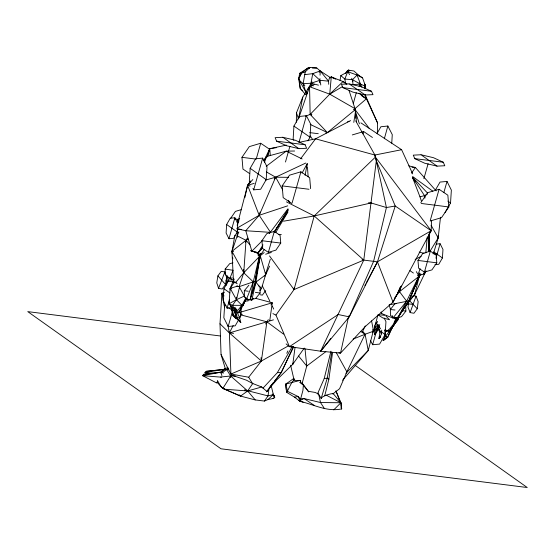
<?xml version="1.0" encoding="UTF-8"?>
<svg xmlns="http://www.w3.org/2000/svg" width="555" height="555" viewBox="0 0 555 555"><rect width="100%" height="100%" fill="white"/><g stroke="black" fill="none" stroke-linecap="round" stroke-linejoin="round"><path stroke-width="0.83" d="M429.286 251.588L429.39 232.621M230.152 289.939L230.165 288.343L234.023 279.116M428.682 235.375L428.828 251.54L429.022 235.313M230.63 377.698L230.658 375.992L226.606 369.436L224.449 368.929L220.224 372.884M296.328 122.273L296.481 112.831L302.759 97.125L305.021 93.656M428.855 251.533L429.202 234.321M377.331 133.859L377.573 122.96L364.996 94.475M233.752 280.691L233.794 279.005M319.971 78.588L319.52 82.792M320.062 75.189L320.179 70.936L316.78 68.001L312.34 67.974M431.492 220.404L431.179 230.741L393.03 302.093L365.405 326.402L340.52 353.098L320.658 351.211L289.426 346.639L286.109 343.92M233.523 282.328L231.969 251.332L237.179 235.833L237.339 230.838M237.609 222.513L237.693 220.016L239.691 218.386M397.845 316.829L397.72 320.103L389.992 330.329M381.583 333.326L381.708 330.114M364.919 88.856L365.148 84.832L364.364 83.819M307.914 140.901L310.023 137.196L310.793 124.306L306.395 115.718L299.402 116.46L293.921 126.089L293.151 138.979L293.886 140.408M391.754 143.204L392.267 134.615L387.862 126.027L380.876 126.762L377.081 133.436M360.396 86.566L360.542 84.124L357.052 75.078L347.916 71.741L340.819 75.619L340.055 80.364M225.49 369.172L221.056 354.534L219.995 323.794L221.903 293.304L224.345 292.561M226.6 285.284L227.182 275.974M226.648 224.504L226.1 233.01L228.972 238.733L233.579 238.324L237.228 232.011L237.776 223.505L234.904 217.782L230.29 218.198L226.648 224.504L237.228 232.011M233.648 279.637L228.91 280.06L223.922 288.704L223.172 300.352L227.106 308.192L231.837 307.768M241.252 307.678L240.697 316.274L239.42 318.48M252.962 188.416L253.684 189.865L260.67 189.241L266.192 179.681L267.017 166.791L262.668 158.119L255.689 158.744L250.159 168.304L249.334 181.194L250.062 182.637M370.449 340.388L372.62 344.724L379.606 344.1L385.128 334.54L385.954 321.65L384.143 318.036M434.94 264.624L438.783 264.277L442.425 257.971L442.973 249.459L440.101 243.735L436.258 244.082M445.013 212.558L450.535 202.998L451.361 190.108L447.011 181.436L440.032 182.061L435.356 190.15M237.519 222.583L237.693 220.016L237.228 222.555M253.392 298.264L251.783 300.179L250.118 299.589L246.344 299.693L239.143 286.664L243.756 272.748L246.011 240.294L247.377 238.088M333.291 393.627L333.104 393.509C329.261 393.863 323.378 395.958 321.241 397.97M231.921 307.671L229.021 303.793L230.165 288.343L234.501 282.141L236.215 282.356M419.171 275.398L424.075 273.941L424.284 271.423M425.803 252.962L427.26 236.943M260.593 253.427L255.91 282.127L251.783 300.179L250.444 299.54M294.386 379.231L294.046 379.814L296.037 380.681L300.2 380.39L300.692 381.167L300.123 382.575L303.377 385.225L302.905 390.512L299.984 401.3C313.707 404.463 327.242 412.164 341.665 408.882L340.888 402.75L335.935 390.817M260.059 255.258L260.24 253.593M433.413 253.614L438.186 237.935L440.497 217.269M259.9 254.225L253.274 281.885L250.118 299.589L255.161 281.434L260.344 253.448M234.779 309.503L232.531 305.312L236.423 299.7L236.728 297.168M408.674 301.594L408.001 307.102L410.11 312.59L413.954 313.256L417.284 308.726L418.151 301.642L416.042 296.162L412.962 295.621M293.72 346.75L289.426 346.639L275.967 315.087L294.025 289.571L294.24 287.858M298.895 142.413L315.552 138.826L374.909 155.025L376.325 160.825L395.243 206.016L377.456 261.828L349.234 316.85L320.658 351.211L363.775 260.094L376.325 160.825L374.909 155.025L355.7 120.851M417.887 278.638L418.949 276.043L419.261 273.539M365.273 88.779L365.585 86.33L365.148 84.832L364.857 86.497M394.848 297.584L399.51 291.659L400.058 287.414M295.031 347.499L292.776 364.26L276.73 379.904L270.639 386.8M324.772 395.618L328.872 379.197L332.598 352.286M268.308 319.68L266.899 321.803L261.37 361.027L248.675 377.227L230.915 374.042L221.056 354.534M269.758 320.679L272.283 302.773L255.786 298.396M353.799 122.405L355.477 111.708L354.999 108.648L349.053 90.534M217.893 275.87L216.769 282.918L218.538 288.357L222.166 288.995L225.531 284.472L226.648 277.417L224.879 271.978L221.251 271.339L217.893 275.87L225.531 284.472M246.198 298.465L243.145 305.354L232.531 305.312L229.021 303.793L229.555 300.456M331.786 352.224L327.242 378.128L321.137 398.608M259.671 254.239L255.161 281.434L261.454 288.676L259.844 290.591M316.78 68.001L309.843 67.474L305.264 71.852L303.127 83.645L303.62 85.283M305.09 175.394L307.22 163.635L302.052 173.091M232.247 253.836L231.969 251.332L234.904 235.251M419.74 272.928L418.623 277.077L420.995 274.135M296.481 112.831L298.5 118.839L302.759 97.125M305.708 94.683L300.193 88.37L298.659 78.748L299.735 73.295L307.602 68.251L309.843 67.474M306.353 167.804L307.22 163.635M245.504 242.681L246.011 240.294L248.161 239.038M398.428 316.766L397.72 320.103L393.106 325.625L394.334 324.474L396.409 318.237L394.334 324.474L389.346 331.862L387.661 331.3L393.488 324.196L396.013 317.918M419.934 273.601L414.717 294.372L405.629 306.27M424.075 273.941L424.679 271.464L424.075 273.941L424.873 273.074L425.227 271.423M394.383 317.814L396.693 318.709L397.526 318.237L408.966 300.886L419.289 276.147L419.837 273.622M348.373 317.543L340.52 353.098L338.834 352.716M244.838 197.67L247.606 185.266L250.437 180.958M260.899 253.51L259.747 256.979L259.976 255.966L264.201 252.574M399.988 313.894L408.966 300.886L418.949 276.043L419.531 273.532M294.039 378.295L285.853 384.025L285.381 386.016L286.769 392.364L294.414 397.096L299.984 401.3M229.021 303.793L236.423 299.7L239.545 287.081M317.495 393.897L324.224 378.517L330.953 351.197M372.544 329.746L373.189 331.349L368.242 350.489L342.532 380.265M372.412 332.681L373.626 331.467L377.927 314.824M237.165 225.247L247.606 185.266L252.816 179.57M261.454 288.676L266.351 272.227M308.767 391.934L302.225 383.13L306.742 366.029L305.014 348.845M267.753 156.094L269.751 148.684L286.408 145.105M378.184 324.717L374.75 334.721L377.476 330.718L379.211 326.985M375.409 157.1L431.179 230.741L377.456 261.828L363.775 260.094L294.025 289.571L314.206 215.95L375.409 157.1L375.048 156.33M299.096 141.99L306.395 115.718M353.271 103.625L356.275 92.789M363.012 133.928L363.671 131.542L372.454 137.48M384.331 138.764L387.862 126.027M228.972 238.733L234.904 217.782M256.209 159.125L260.704 143.252L269.466 149.177M253.684 189.865L262.668 158.119M227.106 308.192L229.583 299.423M238.574 319.951L235.174 325.834L228.188 326.458L232.233 312.174M285.478 162.011L289.932 146.277M268.377 252.365L274.309 231.414L280.088 235.327L280.747 243.083L275.897 250.138L268.377 252.365L262.591 248.46L261.932 240.703L266.788 233.641L274.309 231.414M292.166 202.755L300.921 171.8L309.683 177.725L310.613 188.638M372.62 344.724L376.443 331.231M377.338 328.06L378.239 324.883M423.881 178.661L428.099 163.76M430.333 220.231L439.088 189.283L447.85 195.2L448.849 206.959L441.502 217.65L430.104 221.029M443.868 192.543L447.011 181.436M424.415 272.103L430.347 251.151L436.133 255.064L436.792 262.82L431.936 269.876L424.415 272.103L418.63 268.197L417.971 260.441L422.827 253.378L430.347 251.151M435.994 258.241L440.101 243.735M419.878 274.503L408.966 300.886L389.152 304.827L390.567 309.78M345.689 83.763L344.801 79.032L348.394 70.117L353.896 70.998L359.217 75.709L362.54 77.832L365.585 86.33L364.795 88.717M264.936 276.203L270.32 259.234M259.546 255.342L258.075 252.948L251.873 251.186L245.768 230.734L259.192 215.291L260.156 212.072M397.963 292.409L399.51 291.659L401.265 285.957M267.045 156.912L269.751 148.684L276.494 147.644M380.98 312.215L381.791 313.651L392.926 318.036L397.526 318.237L408.452 301.518L414.717 294.372L415.258 292.735M250.118 299.589L255.91 282.127L265.692 274.732L269.612 266.129M238.178 222.985L238.99 220.592M264.555 162.192L266.476 156.552L286.234 151.14L294.629 151.016M298.5 118.839L309.558 86.712L314.213 84.617M394.445 323.752L396.346 318.258M366.536 282.37L377.456 261.828L393.03 302.093L393.606 300.484M410.11 312.59L416.042 296.162M385.718 334.984L383.144 340.638L387.973 336.975L392.066 327.894L390.644 328.733M418.408 273.511L420.163 268.786M218.538 288.357L224.879 271.978M225.899 275.682L229.888 278.471L233.058 270.285L225.163 269.078L225.226 274.454M246.344 299.693L253.274 281.885L255.161 281.434L260.323 255.98L258.054 255.55M398.996 316.988L397.72 320.103L396.159 320.679M237.089 312.465L238.712 312.812L243.145 305.354L246.045 298.403M265.803 158.113L266.476 156.552L263.646 160.853M237.034 228.147L259.192 215.291L275.634 177.205L305.798 163.031M373.189 331.349L365.072 334.221L346.889 371.843L339.591 388.729L332.82 393.994M237.776 237.394L237.179 235.833L238.872 231.969M289.426 346.639L338.189 314.519L349.234 316.85L373.584 261.377L386.419 207.535L376.325 160.825L376.678 163.399M424.873 273.074L425.907 270.743M293.505 362.692L292.776 364.26L304.258 348.082M286.789 353.299L287.892 350.947M293.172 347.201L281.406 372.329L274.586 381.035M245.789 298.916L242.826 305.139L243.145 305.354M263.979 160.783L269.751 148.684L270.285 155.58M414.717 294.372L425.81 271.222M281.295 372.273L293.491 347.055M362.29 332.084L365.259 325.945M416.312 271.638L418.949 276.043L406.628 301.192L397.526 318.237L396.187 317.786M393.03 302.093L396.874 294.372M397.637 292.825L400.71 286.644M418.852 276.237L419.407 276.126L418.852 276.237L419.407 276.126L408.452 301.518L405.469 306.242M388.236 335.504L392.066 327.894L385.621 336.191L383.144 340.638L387.973 336.975L384.754 336.295L384.296 334.665M385.059 331.196L385.801 329.719M300.588 82.841L298.659 78.748L301.531 73.121L307.602 68.251L309.184 68.161M231.928 375.416L230.915 374.042L229.388 332.924L233.169 325.501M379.37 326.069L374.75 334.721L374.424 325.931M364.919 285.416L365.731 283.889M245.74 298.118L241.904 305.278L238.712 312.812L238.074 312.382M306.443 94.461L305.895 92.241L311.986 81.883M298.659 78.748L301.531 73.121L305.264 71.852M262.959 388.188L277.34 372.676L292.103 346.785M271 304.979L272.283 302.773L240.475 312.208M265.616 324.009L266.899 321.803L273.462 319.84M275.745 232.469L287.983 211.927M262.973 244.859L258.075 252.948L250.381 250.666M376.332 323.461L377.58 321.407M274.239 232.046L288.239 209.179M429.73 251.72L438.186 237.935L438.173 235.341M381.549 334.131L378.905 338.425L379.8 333.666L378.996 329.392L380.425 328.609M374.785 325.841L377.476 330.718L374.549 329.309L377.58 324.391M268.266 389.471L266.941 391.476L261.724 386.988L252.421 383.401L246.51 380.217L232.476 375.381L230.658 375.992L222.86 388.417L240.565 396.097L255.21 399.919L264.423 401.064L267.947 399.572L273.129 398.476L274.704 397.477L273.171 393.766L271.388 386.53M288.232 210.192L274.253 232.052L287.622 211.83M256.257 252.019L260.038 256.008M428.848 234.356L431.179 230.741L395.243 206.016L386.419 207.535L371.073 202.957L368.499 202.755M379.78 324.606L378.392 326.742L377.116 330.378L374.549 329.309M307.741 89.494L309.558 86.712L329.739 94.156L354.999 108.648L356.456 121.822M221.48 377.185L202.651 375.693L221.931 371.933L203.532 374.348L202.651 375.693L216.492 382.881L217.726 381.826M274.26 179.293L275.634 177.205L288.51 177.336M394.175 324.536L389.346 331.862L389.062 331.619M345.453 73.565L347.166 71.012L348.394 70.117L349.789 70.86M345.938 373.258L368.242 350.489L365.072 334.221L362.935 331.515M376.006 330.107L378.35 326.624M261.363 253.815L264.27 249.563M411.498 173.174L415.383 167.478L436.154 190.906M252.858 383.359L247.662 390.963L240.565 396.097L222.86 388.417L216.908 382.208M249.695 173.632L242.958 169.074L241.959 157.322L249.306 146.624L260.704 143.252M230.575 218.441L235.424 211.379L241.439 209.596M291.937 203.553L283.175 197.629L282.176 185.876L289.53 175.179L300.921 171.8M420.836 202.637L427.697 192.654L439.088 189.283M286.769 392.364L291.854 382.36L294.136 379.759M264.423 401.064L268.044 395.909L269.029 388.285L270.861 386.551L270.778 385.975M287.885 208.895L269.341 233.586M265.706 290.612L262.342 295.142L260.163 294.754M319.153 72.303L320.179 70.936L329.635 77.09L328.56 81.176L328.72 84.304M300.623 158.772L315.552 138.826L350.635 120.602M266.601 391.927L281.406 372.329L277.34 372.676M358.988 86.157L360.542 84.124L365.585 86.33M346.327 72.788L348.394 70.117M262.793 246.899L258.075 252.948L262.591 247.905M405.705 305.056L405.885 311.091L401.515 316.676L395.146 318.535L390.512 315.58L390.332 309.544L394.709 303.96L396.298 303.495M269.3 387.702L273.532 382.367M320.658 351.211L330.725 338.536M236.791 311.653L241.904 305.278L236.423 299.7L230.165 288.343L237.512 286.137M235.785 282.356L243.756 272.748L259.976 255.966M225.163 269.078L229.721 263.639L232.975 262.869M258.72 285.998L260.052 286.928L260.122 293.075L255.571 298.507L249.056 300.054L244.401 296.8L244.332 290.66L248.883 285.221M380.55 336.524L378.905 338.425L380.744 336.913M330.142 78.13L331.286 76.916L343.046 81.557L346.896 83.951M251.873 251.186L262.716 240.259M333.777 409.861L340.888 402.75L333.104 393.509M220.925 372.384L224.449 368.929L227.918 367.556M216.492 382.881L217.657 381.757M220.286 372.87L224.449 368.929M267.947 399.572L273.206 394.64L273.948 395.618L272.894 393.897M354.999 108.648L366.404 98.79L364.899 94.412M353.334 109.446L355.027 109.252L355.165 109.737L327.394 132.583L325.882 132.936M392.219 315.559L392.926 318.036L406.628 301.192L399.51 291.659L419.289 276.147M236.791 285.915L239.143 286.664L253.274 281.885L243.756 272.748L231.969 251.332L246.011 240.294L249.993 244.852M375.069 324.557L377.074 322.975M266.22 166.306L286.234 151.14L302.128 158.952M298.569 356.012L306.742 366.029L325.834 351.669M222.493 372.481L228.077 368.659M336.184 391.573L340.992 403.943L340.888 402.75L339.75 401.473M273.129 398.476L274.704 397.477L273.261 394.709M385.094 331.335L386.578 330.44M342.608 86.504L329.739 94.156L310.141 114.427L305.486 116.189M388.514 329.982L384.969 332.07L385.621 336.191L384.955 334.873M288.586 345.744L261.37 361.027L230.915 374.042M286.096 385.295L285.853 384.025L300.2 380.39M303.377 385.225L308.289 391.289L315.212 392.461L317.613 393.627L318.487 393.148M427.385 194.09L424.492 195.644L419.969 196.81L412.622 177.725M415.147 259.476L421.196 256.237M347.492 121.885L349.039 121.156M236.423 299.7L244.665 295.919M329.732 77.61L331.286 76.916L335.837 79.198M353.153 339.098L365.072 334.221L360.715 331.439M254.204 183.365L247.606 185.266L259.192 215.291L287.691 205.836M259.865 256.132L260.323 255.98L265.692 274.732M265.637 254.204L271.36 252.463M352.3 134.927L363.671 131.542M228.577 368.846L226.606 369.436L228.757 369.831M219.995 323.794L229.388 332.924L266.899 321.803L283.536 334.131M265.741 180.049L275.634 177.205L282.668 189.865M261.724 386.988L247.662 390.963L224.595 389.221L221.174 386.904L217.338 380.439M229.888 278.471L232.33 277.888M371.073 202.957L314.206 215.95L283.536 221.195M374.909 155.025L401.612 149.711L412.698 173.895M224.608 307.637L221.903 293.304L223.596 293.019M294.414 397.096L298.229 396.575L300.463 398.969L303.987 398.532L320.492 402.541L340.888 402.75L326.146 395.139M324.224 378.517L327.242 378.128L328.872 379.197M304.744 74.647L312.749 73.648L320.179 70.936L328.56 81.176L319.923 80.288L310.966 83.25L303.127 83.645L299.492 80.53L298.576 78.297M351.44 84.658L360.542 84.124L361.909 87.308M311.834 114.233L310.141 114.427L309.558 86.712M203.532 374.348L221.043 372.322L223.485 373.078M220.64 377.039L230.658 375.992L235.493 376.033M299.735 73.295L301.531 73.121M244.429 301.219L248.147 300.886L247.953 299.54M235.861 315.844L233.003 315.76L230.956 305.861L232.705 307.303M282.856 137.279L275.12 137.668L276.612 141.164L286.456 145.715L298.881 148.657L306.617 148.268L305.125 144.772L295.281 140.221L282.856 137.279L298.881 148.657M421.023 154.755L413.288 155.15L414.779 158.64L424.624 163.191L437.049 166.132L444.784 165.744L443.292 162.247L433.448 157.696L421.023 154.755L437.049 166.132M349.15 83.902L341.429 84.256L342.948 87.648L352.82 92.102L365.259 95.002L372.981 94.655L371.462 91.256L361.589 86.802L349.15 83.902L365.259 95.002M307.602 68.251L309.274 68.209M302.544 90.673L300.193 88.37L299.492 80.53L305.895 92.241L307.519 92.199M278.728 234.619L281.302 234.585M240.572 314.338L242.299 314.317M304.841 85.56L303.127 83.645L305.895 92.241L307.387 92.338M411.997 167.242L415.383 167.478L408.792 165.876M231.969 251.332L233.613 251.457M227.952 325.341L229.388 332.924L233.586 333.333M407.127 303.779L413.073 304.376M390.332 309.544L395 310.009M402 310.703L405.885 311.091M378.337 314.692L384.56 315.316M298.84 400.55L303.148 402.278M212.62 373.3L204.941 372.46L206.182 371.344L223.866 369.422L204.941 372.46L207.799 374.112M231.851 375.305L232.476 375.381M342.948 87.648L371.462 91.256M309.697 132.617L318.272 133.706M276.612 141.164L305.125 144.772M414.779 158.64L443.292 162.247M241.959 157.322L255.369 159.021M282.176 185.876L309.01 189.269M421.183 203.456L448.849 206.959M234.848 218.982L239.129 219.523M237.02 228.903L241.258 229.437M432.9 253.677L437.139 254.211M261.932 240.703L280.747 243.083M417.971 260.441L436.792 262.82M238.754 311.549L241.12 313.873L239.614 317.724L235.965 317.869L235.202 308.053L239.614 317.724L240.794 322.628L235.965 317.869L234.002 307.9L235.202 308.053L236.978 309.801M220.46 335.997L27.75 311.619L220.973 448.787L527.25 487.526L355.179 365.377M207.882 371.593L206.182 371.344L222.694 369.602L224.296 370.185M225.871 280.802L235.015 282.204M244.332 290.66L248.279 291.264M255.383 292.346L260.122 293.075M237.082 228.757L245.768 230.734L270.549 232.372L259.192 215.291M318.459 85.151L310.966 83.25L312.749 73.648L319.923 80.288L320.811 85.005M419.198 252.074L424.096 253.371M240.502 314.796L266.899 321.803M299.86 382.506L302.225 383.13M384.754 336.295L386.113 336.663M230.165 288.343L231.803 288.801M417.346 275.592L418.949 276.043M247.606 185.266L250.069 186.029M362.124 259.567L363.775 260.094L314.206 215.95L286.449 201.867M244.394 389.894L268.044 395.909L273.206 394.64L274.704 397.477M393.488 324.196L394.334 324.474M254.766 251.949L256.32 252.483M384.636 330.024L386.113 330.558M384.56 330.176L386.884 331.016M311.73 115.1L310.141 114.427L327.394 132.583L310.217 124.41M272.907 313.63L275.967 315.087M362.54 77.832L357.052 75.078L352.515 79.719L352.994 84.464M356.99 74.592L359.217 75.709M237.179 235.833L246.011 240.294M266.358 171.897L275.634 177.205M234.501 282.141L237.228 283.772M334.214 78.734L331.286 76.916L329.739 94.156L343.046 81.557L346.48 84.089M362.013 96.057L366.404 98.79L377.573 122.96M378.219 315.025L382.818 317.918L389.548 319.742L385.94 316.01M299.818 380.598L300.692 381.167M360.882 122.863L401.612 149.711M314.331 405.441L303.987 398.532L299.922 400.668L298.229 396.575L287.497 391.317L285.853 384.025M409.951 270.68L413.392 273.046M293.921 126.089L310.023 137.196M447.864 201.104L450.535 202.998M433.83 251.866L442.425 257.971M250.159 168.304L266.192 179.681M377.782 329.323L385.128 334.54M223.922 288.704L229.846 292.908M226.003 305.84L224.671 304.896L223.838 317.786L228.188 326.458M228.674 307.741L232.018 310.106M412.559 176.455L432.824 191.204M360.216 94.232L366.404 98.79L359.002 93.164M395.465 317.793L396.693 318.709M317.613 393.627L318.792 394.577L321.22 398.344M305.895 92.241L307.186 93.316M233.849 310.259L235.063 311.279M340.819 75.619L344.801 79.032L352.515 79.719L360.542 84.124L359.342 82.945M229.388 332.924L261.37 361.027L261.023 357.663M230.658 375.992L247.662 390.963L255.21 399.919M256.923 253.059L258.713 254.787M235.785 318.452L233.003 315.76L231.456 306.263L235.771 314.324M409.465 300.644L417.284 308.726M412.906 177.551L427.523 193.078M239.378 394.834L240.565 396.097M236.43 318.875L233.787 315.996L231.456 306.263M375.777 322.906L380.14 328.095M313.152 85.935L310.966 83.25L311.022 86.649M229.936 277.569L232.052 280.199M221.903 293.304L224.026 295.933M355.165 109.737L369.526 128.718M269.522 255.924L294.025 289.571M239.815 321.206L240.794 322.628L237.256 317.911L235.202 308.053M310.183 135.878L312.611 139.43M324.495 408.66L320.492 402.541L318.792 394.577M415.376 181.929L412.754 177.642L424.492 195.644L424.797 197.309M248.675 377.227L252.629 383.741M347.916 71.741L349.588 74.641M351.676 78.262L352.925 81.314M398.65 290.168L399.51 291.659M431.11 225.261L438.186 237.935M288.461 200.286L289.703 202.519M336.177 352.46L346.889 371.843M378.996 329.392L381.181 333.451M262.286 285.783L269.903 301.309M272.186 305.965L273.705 309.073M348.748 315.85L349.234 316.85M230.956 305.861L231.608 307.324M340.714 403.325L340.992 403.943M237.318 230.915L237.998 232.476M341.02 407.349L341.665 408.882L341.103 404.768M234.002 307.9L235.119 311.154M381.229 312.021L381.791 313.651M419.969 196.81L421.314 200.841M359.404 123.862L355.477 111.708L355.97 118.388M221.043 372.322L221.903 375.61M290.633 365.245L294.136 380.203M341.041 405.767L341.665 408.882M371.566 320.887L373.626 331.467M227.605 275.96L228.563 281.024M424.783 197.323L424.492 195.644L424.873 198.177M306.464 364.33L306.742 366.029M266.879 391.095L266.941 391.476M232.614 257.18L232.802 258.852M259.671 255.924L259.747 256.979M307.456 166.958L308.157 176.913M243.714 269.328L243.756 272.748"/></g></svg>
